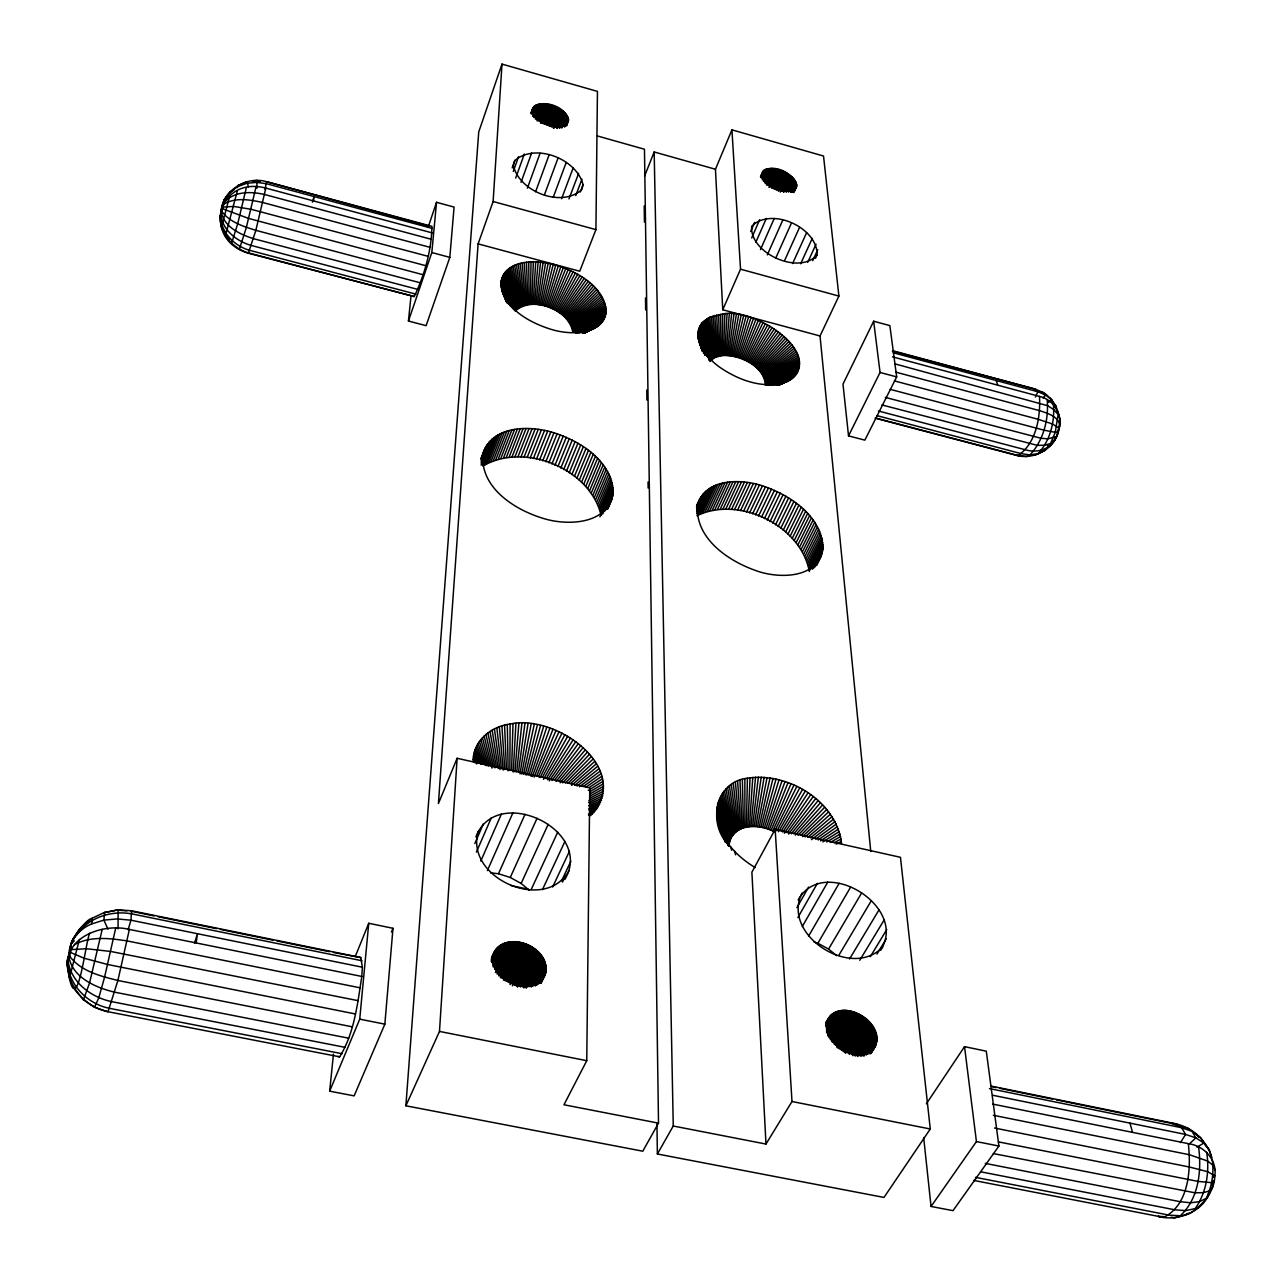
<?xml version="1.0" encoding="UTF-8"?>
<svg xmlns="http://www.w3.org/2000/svg" width="1282" height="1282" viewBox="0 0 1282 1282"><rect width="100%" height="100%" fill="white"/><g stroke="black" fill="none" stroke-linecap="round" stroke-linejoin="round"><path stroke-width="1.5" d="M221.129 211.338L220.905 213.02C221.738 191.162 245.856 175.474 266.608 181.724L431.922 226.337C431.537 250.262 424.566 274.973 414.23 296.559L248.323 253.195C201.707 239.446 217.507 175.346 265.839 188.085L432.242 232.907M509.851 770.466L510.108 724.042C555.587 713.401 634.526 769.28 590.393 815.689M504.05 273.515L515.268 311.125C532.799 295.068 569.144 309.379 572.846 332.391L606.21 311.35C604.014 286.142 577.445 271.816 555.731 265.118C537.559 259.717 505.749 258.355 500.958 282.152C502.111 308.081 529.803 322.888 551.837 329.57C570.025 335.051 602.764 335.852 606.21 311.35M597.428 135.972L644.461 149.241L658.515 1123.144L563.968 1104.764L586.755 1060.695L589.768 787.917L457.129 758.287L438.428 803.542L478.106 243.868L493.121 201.514L501.999 64.1L597.444 91.391L595.922 229.622L579.736 271.239L478.106 243.868M722.711 314.042L709.619 317.295L701.895 323.064L710.468 360.803L714.795 357.454L722.199 355.515L722.711 314.042C755.915 305.853 837.995 361.957 778.254 385.385M530.444 304.347L531.004 261.945M1213.621 1175.931L1213.605 1177.373L1214.823 1175.85C1217.291 1159.713 1203.91 1145.643 1188.318 1143.656L992.588 1104.058M799.503 366.444L765.466 385.241C764.04 365.386 740.018 354.761 722.199 355.515M876.904 1040.183C878.891 1015.761 833.428 995.826 826.634 1024.671C824.134 1049.413 870.59 1069.589 876.904 1040.183L868.363 1053.708M729.089 846.408C728.833 836.665 737.118 828.685 746.38 827.178L747.422 778.206C788.318 771.908 836.617 801.026 841.569 843.86M494.548 951.821C483.955 978.679 531.774 1001.05 545.026 975.057C553.936 945.796 499.964 926.213 491.631 958.183M473.17 761.572C472.497 741.317 491.246 726.221 510.108 724.042M511.582 770.21L512.992 723.625M1059.829 418.333L1059.044 429.566L1058.179 429.919L1059.397 427.355C1062.361 413.637 1053.163 399.503 1039.462 396.41L892.464 356.829M129.386 929.434C104.964 923.344 67.609 935.123 67.241 964.352C68.17 987.204 85.686 1007.299 108.041 1011.706L117.896 980.474L129.386 929.434L361.812 976.451C357.518 1003.662 354.441 1033.132 339.634 1056.833L337.743 1056.496M723.417 355.418L724.859 313.914M70.943 944.514C70.75 937.975 96.823 906.534 91.567 923.985C78.923 929.129 69.26 940.844 68.924 954.673L69.148 952.782M531.758 304.299L533.344 261.897M796.683 185.81C794.824 172.573 768.847 160.811 761.764 174.368C762.95 182.813 771.956 187.396 779.2 189.976C783.19 191.178 787.501 191.883 791.603 190.874C797.212 190.489 798.686 179.192 793.782 192.38M746.38 827.178L747.871 826.906L750.066 777.741M894.387 380.882L1038.276 419.326L1052.41 423.957L1059.108 428.06C1056.56 447.931 1033.949 461.071 1015.088 455.014L875.077 418.156M220.921 211.963L220.119 217.395C220.744 233.965 232.891 248.708 248.82 253.019L414.23 296.559M787.276 381.555C764.745 389.712 739.618 380.674 720.66 367.87C707.327 358.72 690.261 339.522 701.895 323.064M724.426 839.966C708.433 817.708 717.664 781.235 747.422 778.206M513.233 771.972L515.909 723.352M724.65 355.37L727.07 313.85M822.884 548.888C822.804 517.559 792.132 496.487 765.466 486.856C743.015 478.41 704.283 477.16 697.376 506.39C695.757 538.6 727.856 560.587 754.97 570.266C777.597 578.951 817.852 579.336 822.884 548.888L812.644 569.064M880.622 950.315C908.794 906.55 823.509 854.181 798.157 899.964M74.949 987.252L74.805 989.704L83.426 999.816L94.499 1007.283L107.255 1011.578L339.634 1056.833M361.812 976.451L362.357 967.221L360.787 957.526L131.613 910.781L118.104 909.835L103.986 912.672L118.104 909.835L118.088 928.809M533.12 304.315L535.716 261.929M568.631 120.284C561.58 134.273 534.097 123.553 532.318 109.595C540.475 95.445 574.961 109.291 566.564 125.908M658.515 1123.144L642.779 1151.204L405.881 1105.789L439.486 1031.417L457.129 758.287M73.443 938.584L81.535 927.03L92.176 918.233M613.052 493.826C613.341 461.985 581.115 441.393 553.952 432.803C529.979 425.031 490.413 425.159 482.801 455.158C480.718 487.977 514.531 509.547 542.238 518.088C566.372 526.021 607.347 525.011 613.052 493.826L606.322 509.515M68.347 956.388C65.27 963.551 69.997 970.49 69.228 977.605C77.817 1017.411 86.006 937.959 89.836 933.216M747.871 826.906L749.409 826.698L752.774 777.421M67.113 963.984L69.532 977.589L79.436 939.418M68.026 957.75C65.638 982.284 86.391 1003.886 109.643 1008.357L342.214 1053.74M405.881 1105.789L478.747 131.902L501.999 64.1M514.963 771.86L518.889 723.176M725.933 355.386L729.314 313.882M333.464 1054.092L329.666 1091.174L354.136 1095.87L384.856 1024.142L392.981 928.296L368.751 923.28L355.226 956.628M411.041 295.581L408.445 321.045L426.105 325.66L449.822 257.361L454.084 207.075L436.537 202.3L428.284 226.786M220.648 213.469C219.414 230.872 233.725 246.048 249.894 250.407L415.881 294.139M223.18 202.684C225.392 195.377 231.914 190.313 238.131 186.451L238.228 185.329L237.186 187.637M534.482 304.363L538.136 262.041M1059.653 423.493L1059.99 419.887L1057.73 410.977M749.409 826.698L750.98 826.569L755.531 777.196M329.666 1091.174L359.729 1019.158L368.751 923.28M408.445 321.045L431.826 252.554L436.537 202.3M67.722 959.465L67.097 964.385L67.337 962.077M230.504 191.707L226.706 196.29M516.726 771.812L521.918 723.144M727.231 355.435L731.621 313.994M220.504 220.744L221.465 227.074L229.702 196.082M535.876 304.459L540.603 262.233M1059.397 427.355L1059.797 423.781C1056.512 415.769 1047.17 413.189 1039.686 410.689L895.926 372.165M750.98 826.569L752.566 826.505L758.367 777.1M817.131 254.781C817.499 227.379 771.187 206.498 751.685 226.289C749.281 253.115 799.487 275.822 817.131 254.781L815.512 258.291M313.481 200.921L314.026 196.547L312.407 202.219M728.561 355.531L733.961 314.186M220.119 217.395L220.28 215.761M518.505 771.844L524.979 723.208M196.21 942.959L197.46 933.729L194.527 943.071M537.286 304.603L543.087 262.522M752.566 826.505L754.201 826.505L761.22 777.132M1211.009 1187.901C1206.538 1210.224 1179.103 1222.387 1158.143 1216.346L1163.736 1216.618M729.907 355.675L736.333 314.459M81.215 930.171C83.891 919.931 68.811 944.85 70.093 949.738L69.532 950.17M520.011 773.879L528.072 723.417M538.696 304.812L545.587 262.874M754.201 826.505L755.851 826.569L764.136 777.277M731.269 355.867L738.72 314.827M521.774 774.056L531.181 723.721M540.139 305.052L548.119 263.323M564.865 879.436C594.463 829.598 496.294 783.398 475.894 836.906M755.851 826.569L757.518 826.698L767.069 777.549M115.765 927.847L104.579 977.156L98.842 997.684L94.499 1007.283M265.839 188.085L255.839 230.343L248.323 253.195M256.096 186.563L246.384 227.379L239.269 249.525M102.223 929.338L89.58 982.877L83.426 999.816M246.352 187.605L237.715 223.741L231.433 243.66M732.647 356.108L741.14 315.26M237.346 190.81L225.36 236L225.488 234.782L229.141 239.045M523.537 774.28L534.306 724.154M541.581 305.34L550.651 263.836M757.518 826.698L759.2 826.906L770.049 777.918M71.648 947.847L68.154 961.676C71.712 983.134 91.663 997.508 111.919 1001.691L345.307 1047.394M223.837 203.341L220.76 215.392C223.244 230.824 237.154 241.497 251.496 245.519L417.996 289.46M478.25 831.457C464.437 878.026 545.379 913.649 569.096 870.51M734.025 356.396L743.592 315.773M221.129 212.059L221.754 207.572M537.446 724.715L525.316 774.584L527.094 774.953L540.587 725.372M543.023 305.661L553.199 264.445M759.2 826.906L760.899 827.178L773.03 778.43M1207.676 1197.019L1208.573 1193.526M583.07 184.72L581.788 189.64C561.34 208.261 519.05 191.595 513.329 165.378L514.819 160.506C535.604 142.671 576.692 158.872 583.07 184.72L580.281 192.044M1059.108 428.06L1056.448 436.601L1047.795 438.829L1040.92 438.252L885.301 397.388M735.419 356.733L746.044 316.382M264.989 189.319L266.608 181.724L428.877 226.097M544.465 306.045L555.731 265.118M760.899 827.178L762.598 827.531L776.027 779.039M736.813 357.101L748.496 317.055M128.136 929.754L130.94 920.204L131.613 910.781M222.683 204.126C224.574 198.101 228.869 192.989 234.253 189.704M528.873 775.386L543.712 726.157M545.908 306.462L558.279 265.855M762.598 827.531L764.296 827.932L779.039 779.777M738.208 357.534L750.948 317.792M546.837 727.054L530.652 775.898L532.399 776.459L549.93 728.064M547.334 306.927L560.795 266.688M764.296 827.932L766.011 828.412L782.052 780.626M1058.932 427.9L1059.445 426.425M739.602 357.982L753.399 318.609M531.101 112.8L532.927 107.768M531.213 112.864L533.472 106.951M531.197 113.922L533.825 106.582M512.175 167.91L514.819 160.506M531.581 113.569L534.193 106.23M531.998 113.233L534.61 105.893M532.447 112.928L535.075 105.589M532.943 112.64L535.555 105.3M532.719 114.467L536.084 105.028M229.847 192.829L230.343 191.419M532.607 116.117L536.661 104.787M513.281 171.435L518.569 156.66M533.2 115.893L537.254 104.579M533.825 115.701L537.879 104.387M533.809 117.431L538.536 104.227M534.498 117.287L539.225 104.098M535.203 117.175L539.93 103.986M535.267 118.97L540.667 103.906M536.02 118.922L541.437 103.858M515.701 178.038L524.306 154.08M536.805 118.889L542.206 103.826M536.934 120.764L543.007 103.826M537.751 120.796L543.824 103.858M538.584 120.845L544.674 103.906M539.418 120.925L545.523 103.986M540.283 121.021L546.372 104.098M540.459 123.04L547.238 104.227M541.341 123.2L548.119 104.387M542.222 123.376L549 104.579M521.021 182.364L531.645 152.927M543.103 123.585L549.898 104.787M543.985 123.825L550.779 105.028M544.866 124.082L551.661 105.284M545.747 124.37L552.542 105.573M546.613 124.674L553.423 105.877M547.494 124.995L554.305 106.214M548.343 125.348L555.17 106.566M549.193 125.716L556.019 106.935M527.399 188.166L540.075 153.279M550.026 126.101L556.853 107.335M550.843 126.517L557.67 107.736M551.645 126.95L558.487 108.169M553.103 125.508L559.273 108.617M553.183 127.847L560.026 109.082M553.92 128.328L560.779 109.547M555.33 126.934L561.5 110.044M556.003 127.431L562.189 110.54M556.676 127.96L562.846 111.053M557.301 128.472L563.487 111.582M558.583 127.126L564.08 112.111M535.604 191.755L549.033 155.09M559.16 127.671L564.657 112.656M548.76 307.424L563.311 267.585M766.011 828.412L767.71 828.941L785.049 781.571M559.689 128.216L565.202 113.201M560.875 126.886L565.699 113.745M561.34 127.447L566.163 114.306M561.772 128.008L566.596 114.867M562.846 126.694L566.981 115.428M563.888 125.364L567.333 115.989M564.192 125.924L567.654 116.534M564.465 126.485L567.91 117.095M564.689 127.03L568.15 117.64M565.57 125.7L568.327 118.184M566.404 124.354L568.471 118.713M566.548 125.396L568.567 119.242M544.417 194.864L557.942 158.263M553.247 197.3L566.179 162.558M561.58 198.774L573.246 167.702M71.568 942.863L73.475 938.2L72.625 940.379M568.968 198.95L578.631 173.358M575.746 195.617L581.98 179.16M481.119 458.219L484.564 449.165M481.199 458.443L485.461 447.29M481.087 459.709L486.503 445.495M481.167 460.831L487.689 443.764M481.054 462.978L489.035 442.098M481.103 465.174L490.509 440.527M482.625 463.876L492.112 439.053M740.98 358.495L755.851 319.506M493.842 437.643L483.01 466.023C524.354 441.841 589.752 468.299 601.082 515.22L613.004 487.352M484.868 464.693L495.717 436.345M486.84 463.459L497.704 435.127M488.939 462.337L499.804 434.005M491.15 461.296L502.015 432.995M493.458 460.366L504.339 432.066M495.862 459.533L506.775 431.249M70.51 945.844L72.401 940.956M498.377 458.796L509.291 430.544M500.958 458.187L511.887 429.935M503.634 457.674L514.579 429.438M506.374 457.257L517.351 429.053M509.194 456.969L520.172 428.781M512.079 456.777L523.072 428.605M515.011 456.696L526.021 428.541M517.992 456.729L529.033 428.589M521.005 456.857L532.062 428.749M524.066 457.113L535.139 429.005M534.145 777.084L553.007 729.17M550.17 307.968L565.795 268.547M527.142 457.466L538.248 429.374M530.251 457.93L541.373 429.855M644.558 176.147L654.173 151.965L715.452 169.256L722.744 309.763L820.031 335.98L870.766 851.472M533.36 458.491L544.513 430.432M536.485 459.164L547.67 431.121M767.71 828.941L769.392 829.55L788.029 782.645M539.594 459.934L550.811 431.922M542.719 460.815L553.952 432.803M545.812 461.792L557.077 433.797M548.888 462.85L560.17 434.87M551.933 464.02L563.247 436.056M554.946 465.27L566.275 437.322M557.91 466.616L569.272 438.684M560.827 468.042L572.221 440.111M563.679 469.565L575.105 441.633M566.484 471.151L577.926 443.235M569.208 472.818L580.682 444.918M571.868 474.548L583.358 446.665M742.358 359.04L758.271 320.468M224.013 200.521L224.654 198.966M574.432 476.359L585.97 448.476M576.916 478.218L588.47 450.351M391.443 931.982L392.981 928.296M579.304 480.157L590.89 452.29M581.595 482.128L593.213 454.277M583.791 484.163L595.425 456.312M715.452 169.256L731.926 129.851L823.525 156.035L838.893 296.078L820.031 335.98M585.874 486.247L597.54 458.395M587.829 488.362L599.527 460.526M589.688 490.525L601.386 462.674M591.403 492.721L603.149 464.869M593.005 494.932L604.767 467.081M594.463 497.16L606.242 469.324M595.793 499.419L607.604 471.584M596.995 501.679L608.806 473.843M598.037 503.954L609.879 476.119M598.95 506.23L610.809 478.378M599.704 508.489L611.578 480.654M536.645 775.947L556.051 730.387M551.564 308.561L568.247 269.573M600.313 510.749L612.203 482.897M600.777 512.992L612.684 485.141M599.912 516.838L601.418 513.329M602.732 513.938L613.181 489.548M604.976 510.877L613.181 491.711M607.508 508.105L612.748 495.91M607.428 509.002L612.283 497.945M607.748 508.954L611.674 499.932M769.392 829.55L771.075 830.207L790.994 783.815M760.498 176.756L762.838 171.307M760.803 176.387L763.511 170.602M760.771 177.541L763.912 170.298M761.204 177.253L764.328 169.993M761.652 176.98L764.793 169.721M762.165 176.724L765.29 169.48M761.909 178.326L765.835 169.256M762.47 178.118L766.396 169.064M762.277 179.768L766.989 168.887M474.837 843.556L483.458 823.621M762.902 179.624L767.614 168.743M763.543 179.496L768.255 168.631M763.447 181.227L768.944 168.551M764.136 181.163L769.633 168.487M764.857 181.115L770.37 168.455M764.825 182.925L771.107 168.439M765.578 182.941L771.876 168.455M766.364 182.989L772.661 168.503M766.364 184.864L773.447 168.583M476.407 852.081L491.359 817.708M767.181 184.961L774.264 168.679M767.998 185.089L775.097 168.807M768.831 185.233L775.931 168.968M768.88 187.22L776.764 169.144M750.691 231.513L754.697 222.331M769.729 187.428L777.613 169.352M771.363 185.858L778.462 169.577M771.411 187.909L779.312 169.833M772.261 188.182L780.161 170.121M773.11 188.486L781.01 170.426M751.685 237.939L759.697 219.639M773.959 188.807L781.86 170.746M774.793 189.159L782.693 171.099M480.814 861.023L501.39 814.07M722.744 309.763L740.531 269.188L731.926 129.851M775.61 189.528L783.526 171.468M776.427 189.912L784.36 171.852M777.229 190.313L785.161 172.269M778.03 190.746L785.962 172.685M755.899 242.122L766.348 218.357M778.799 191.178L786.731 173.134M780.353 189.832L787.501 173.583M780.289 192.108L788.238 174.064M781.796 190.794L788.959 174.544M782.501 191.29L789.648 175.057M783.158 191.803L790.321 175.57M783.799 192.332L790.962 176.083M785.209 191.05L791.587 176.628M785.802 191.595L792.18 177.156M760.482 249.605L774.184 218.581M786.347 192.14L792.725 177.701M787.677 190.89L793.254 178.262M487.352 870.622L512.864 812.932M788.158 191.451L793.75 178.823M788.622 192.012L794.215 179.368M789.84 190.762L794.632 179.929M790.209 191.322L795.016 180.49M790.561 191.883L795.369 181.05M790.866 192.444L795.673 181.611M791.939 191.194L795.946 182.156M792.164 191.739L796.17 182.701M792.356 192.284L796.362 183.246M793.302 191.002L796.507 183.775M793.398 191.531L796.619 184.304M793.494 192.54L796.683 184.816M794.584 191.226L796.523 186.739M767.309 254.894L782.693 220.296M743.72 359.617L760.675 321.494M490.525 872.85L498.474 873.731L525.011 814.358M775.834 257.922L791.315 223.356M784.712 260.294L799.455 227.587M498.474 873.731L510.268 877.481L537.062 818.253M792.597 263.563L806.602 232.699M800.673 263.772L812.259 238.356M529.081 890.141L521.149 883.458L548.183 824.326M807.74 262.329L816.057 244.173M699.844 498.762L696.655 505.717L700.837 497.031M538.392 776.716L559.048 731.718M696.463 507.352L701.959 495.365M696.943 507.48L703.225 493.794M696.767 509.403L704.619 492.288M696.735 511.406L706.158 490.894M491.262 959.144L495.573 950.026M492.032 958.215L496.182 949.193M491.359 960.378L496.839 948.376M812.724 260.679L817.724 249.766M696.815 513.489L707.808 489.58M491.23 961.436L497.56 947.606M491.695 961.324L498.329 946.885M491.679 962.429L499.147 946.196M709.587 488.362L697.023 515.685C739.089 495.461 800.801 525.267 809.343 571.564M492.544 961.788L500.012 945.555M552.927 309.17L570.666 270.662M698.914 514.547L711.478 487.224M492.625 962.99L500.925 944.946M492.737 964.24L501.887 944.401M700.917 513.505L713.497 486.198M492.897 965.522L502.881 943.889M493.105 966.868L503.922 943.424M703.017 512.56L715.612 485.285M494.179 966.452L504.996 943.023M494.435 967.894L506.102 942.655M705.228 511.726L717.824 484.452M531.229 889.468L557.702 832.21M771.075 830.207L772.742 830.928L793.927 785.097M222.315 205.28L223.469 202.812L222.026 206.386M494.74 969.384L507.239 942.35M707.536 510.989L720.147 483.731M495.91 969.128L508.409 942.094M495.413 972.509L509.611 941.885M709.94 510.364L722.551 483.122M496.631 972.365L510.829 941.741M497.015 974.048L512.063 941.645M712.423 509.835L725.051 482.625M498.265 973.999L513.329 941.597M714.987 509.419L727.631 482.224M498.682 975.81L514.595 941.597M499.948 975.858L515.877 941.661M717.616 509.114L730.275 481.936M500.381 977.765L517.159 941.773M542.446 889.644L564.945 841.393M720.324 508.922L733 481.744M501.663 977.926L518.457 941.949M502.945 978.134L519.755 942.174M723.08 508.826L735.772 481.679M503.393 980.201L521.053 942.446M504.659 980.522L522.351 942.767M725.9 508.858L738.608 481.712M505.925 980.874L523.633 943.135M728.753 508.986L741.493 481.872M507.191 981.291L524.915 943.552M552.67 886.984L569.448 851.28M508.441 981.756L526.181 944.033M731.653 509.226L744.409 482.112M509.659 982.268L527.431 944.546M510.028 984.624L528.649 945.122M734.602 509.579L747.374 482.481M512.063 983.438L529.867 945.731M561.596 880.83L570.875 861.2M512.383 985.874L531.036 946.388M890.157 389.327L1043.852 430.143L1055.246 432.355L1058.451 431.826L1057.65 431.217L1057.666 433.973L1054.669 440.271L1045.07 450.383L1034.862 455.206L1032.17 454.773M737.567 510.028L750.355 482.945M562.494 882.112L564.192 878.539M514.37 984.768L532.206 947.077M515.476 985.489L533.328 947.815M740.547 510.589L753.367 483.522M516.55 986.259L534.418 948.584M517.591 987.06L535.475 949.401M743.544 511.246L756.396 484.211M519.45 986.114L536.501 950.25M520.412 986.98L537.478 951.132M746.557 512.015L759.425 484.981M522.191 986.098L538.408 952.029M745.066 360.242L763.046 322.583M523.056 987.028L539.305 952.975M749.553 512.88L762.453 485.862M523.889 987.989L540.155 953.936M525.54 987.188L540.94 954.93M752.566 513.858L765.466 486.856M526.261 988.198L541.693 955.939M1035.359 397.003L1037.875 391.747L1035.423 389.183L893.153 350.803M528.665 985.634L542.382 956.981M529.29 986.675L543.023 958.023M755.547 514.915L768.479 487.929M530.716 985.954L543.616 959.08M531.245 987.028L544.129 960.17M532.559 986.307L544.61 961.244M758.511 516.069L771.476 489.099M533.825 985.618L545.01 962.349M535.027 984.913L545.363 963.439M535.299 986.018L545.651 964.545M761.444 517.319L774.44 490.349M536.389 985.329L545.876 965.634M537.398 984.624L546.036 966.724M538.36 983.919L546.132 967.814M539.257 983.214L546.164 968.904M540.075 982.493L546.132 969.961M540.844 981.756L546.036 971.019M764.36 518.665L777.373 491.711M540.651 983.086L545.876 972.06M541.036 983.022L545.651 973.086M541.02 983.182L545.026 975.057M767.213 520.091L780.257 493.137M770.033 521.598L783.11 494.66M772.806 523.168L785.898 496.246M873.651 321.221L842.995 384.135L848.524 435.88L864.853 440.143L896.679 376.908L889.852 325.628L873.651 321.221L880.061 372.469L848.524 435.88M775.514 524.835L788.638 497.929M778.142 526.565L791.298 499.66M780.722 528.36L793.895 501.47M802.051 893.089C780.818 934.722 851.745 980.361 882.689 946.933M540.107 777.549L561.997 733.128M783.206 530.235L796.41 503.345M785.61 532.158L798.846 505.268M554.289 309.827L573.054 271.816M787.933 534.129L801.186 507.255M790.161 536.164L803.445 509.291M792.276 538.248L805.593 511.374M794.295 540.363L807.628 513.489M796.827 786.459L774.392 831.714L772.742 830.928M796.202 542.51L809.567 515.652M797.997 544.706L811.394 517.848M799.68 546.917L813.092 520.059M801.234 549.145L814.679 522.303M802.66 551.404L816.121 524.546M803.958 553.664L817.451 526.806M805.128 555.939L818.637 529.081M806.154 558.215L819.679 531.357M807.051 560.474L820.592 533.616M807.804 562.734L821.361 535.876M808.413 564.977L821.986 538.12M808.862 567.205L822.467 540.331M809.182 569.4L822.788 542.526M810.208 569.881L822.98 544.69M811.923 568.663L823.012 546.805M814.07 567.75L822.611 550.94M814.855 566.836L816.57 563.471M815.352 566.372L822.195 552.911M816.458 565.298L821.618 554.85M816.618 565.25L820.897 556.708M746.38 360.899L765.386 323.753M1056.753 435.864C1052.522 448.7 1037.795 453.636 1025.536 449.822L878.474 411.009M69.837 948.456L70.927 946.404M555.603 310.516L575.394 273.034M542.719 776.684L564.881 734.65M776.924 830.832L799.696 787.933M775.161 829.31L751.893 872.177L765.979 1144.057L673.258 1126.013L657.378 1153.992L883.987 1197.436L930.283 1128.993L900.461 857.305L775.161 829.31L791.988 1101.51L765.979 1144.057M747.694 361.588L767.678 324.955M556.901 311.254L577.685 274.3M543.456 779.376L567.718 736.269M778.559 831.746L802.5 789.504M796.923 907.656L808.589 887.096M797.869 917.575L817.371 883.346M802.292 926.501L827.787 882.08M808.541 936.213L839.117 883.362M748.976 362.309L769.937 326.237M1053.74 440.095L1050.775 445.175L1042.506 451.633M814.102 942.046L817.868 943.248L850.639 887.096M836.633 955.651L828.573 949.081L861.584 893.041M838.989 955.058L871.263 900.797M558.167 312.007L579.913 275.63M546.084 778.687L570.474 737.967M849.549 958.984L879.003 909.883M781.171 831.057L805.272 791.17M859.773 960.282L884.308 919.675M825.977 1022.411L829.069 1017.299M826.121 1022.603L830.255 1015.793M825.752 1023.613L830.912 1015.088M826.457 1022.956L831.633 1014.431M826.201 1024.046L832.387 1013.822M825.961 1025.183L833.204 1013.261M825.784 1026.369L834.053 1012.732M826.682 1025.904L834.951 1012.267M826.569 1027.186L835.88 1011.835M826.505 1028.501L836.858 1011.466M870.35 956.612L886.775 929.562M826.473 1029.879L837.867 1011.145M826.473 1031.305L838.909 1010.873M826.505 1032.795L839.966 1010.649M827.595 1032.619L841.072 1010.488M827.675 1034.205L842.194 1010.36M876.968 954.08L886.247 938.857M827.771 1035.84L843.332 1010.296M828.925 1035.824L844.501 1010.296M829.069 1037.555L845.687 1010.328M830.255 1037.651L846.889 1010.424M830.416 1039.494L848.091 1010.585M831.617 1039.686L849.309 1010.777M831.778 1041.641L850.527 1011.033M832.996 1041.929L851.761 1011.338M834.197 1042.282L852.979 1011.69M834.374 1044.381L854.197 1012.091M835.576 1044.83L855.414 1012.54M836.761 1045.311L856.616 1013.052M836.89 1047.554L857.818 1013.597M838.059 1048.131L859.004 1014.19M750.226 363.062L772.149 327.567M839.213 1048.756L860.158 1014.815M840.335 1049.429L861.312 1015.488M841.441 1050.15L862.433 1016.209M842.514 1050.887L863.523 1016.963M843.572 1051.673L864.597 1017.764M844.598 1052.506L865.638 1018.597M845.575 1053.355L866.632 1019.446M847.594 1052.554L867.61 1020.344M848.508 1053.467L868.539 1021.273M849.389 1054.413L869.436 1022.219M851.28 1053.692L870.286 1023.196M852.065 1054.669L871.103 1024.19M852.818 1055.695L871.856 1025.199M854.581 1055.022L872.577 1026.241M855.222 1056.08L873.234 1027.299M856.889 1055.439L873.843 1028.356M857.434 1056.512L874.404 1029.43M859.004 1055.903L874.917 1030.52M860.494 1055.294L875.366 1031.593M860.895 1056.384L875.766 1032.683M862.289 1055.775L876.103 1033.773M1180.466 1142.599L1185.578 1134.426L1181.635 1127.711L1176.748 1123.929L991.258 1086.11M863.619 1055.166L876.391 1034.862M863.828 1056.24L876.616 1035.952M866.119 1053.932L876.776 1037.026M866.215 1055.006L876.872 1038.083M867.321 1054.365L876.92 1039.141M869.356 1053.035L876.824 1041.192M870.27 1052.346L876.68 1042.202M870.077 1053.323L876.487 1043.179M869.965 1053.948L872.097 1050.567M870.879 1052.586L876.215 1044.125M870.558 1053.5L875.91 1045.054M871.263 1052.698L875.526 1045.936M871.391 1052.698L874.596 1047.634M559.401 312.792L582.076 277.008M547.686 779.76L573.166 739.746M782.789 832.114L807.964 792.917M751.444 363.848L774.312 328.929M926.373 1103.802L964.529 1046.657L986.291 1051.176L998.918 1146.044L953.007 1210.657L931.053 1206.458L923.665 1137.551M560.587 313.593L584.191 278.434M549.257 780.882L575.778 741.621M784.36 833.22L810.609 794.744M752.63 364.665L776.395 330.355M223.18 204.912L223.613 204.303C235.279 196.979 250.102 199.768 262.778 202.524L429.935 247.314M931.053 1206.458L976.435 1141.589L964.529 1046.657M561.724 314.443L586.227 279.909M551.917 780.45L578.31 743.56M787.036 832.803L813.157 796.651M753.768 365.498L778.43 331.83M562.83 315.292L588.182 281.415M554.593 780.145L580.746 745.579M788.558 834.021L815.64 798.638M76.151 935.475C88.009 917.736 111.133 910.092 131.709 913.858L362.005 960.763M754.874 366.364L780.401 333.336M563.888 316.173L590.057 282.953M556.067 781.475L583.086 747.662M791.25 833.797L818.044 800.689M755.947 367.245L782.276 334.89M564.897 317.087L591.851 284.54M558.744 781.331L585.313 749.826M1043.131 397.917L1045.631 395L1043.244 392.516L1035.423 389.183L892.4 351.156M793.959 833.669L820.352 802.804M756.957 368.142L784.103 336.477M565.859 318L593.55 286.158M560.122 782.789L587.444 752.037M223.965 201.018L227.795 196.755M757.934 369.072L785.818 338.079M795.401 835.095L822.563 804.984M566.772 318.946L595.168 287.793M562.75 782.837L589.464 754.297M758.864 370.001L787.468 339.73M798.093 835.159L824.679 807.227M567.622 319.891L596.675 289.444M565.362 782.998L591.355 756.604M1054.733 438.396L1055.743 437.386M759.729 370.963L789.023 341.397M568.407 320.853L598.085 291.126M801.17 834.951L826.698 809.519M71.712 943.424L74.26 940.924M567.974 783.27L593.133 758.976M760.547 371.924L790.481 343.079M569.144 321.814L599.399 292.825M802.468 836.569L828.589 811.843M1188.799 1144.425L1195.866 1137.871L1203.91 1143.031L1209.343 1149.89L1211.762 1157.87C1206.843 1139.698 1190.241 1124.971 1171.283 1123.32L1056.544 1099.924M761.316 372.886L791.843 344.778M570.538 783.639L594.768 761.364M569.817 322.792L600.601 294.54M805.16 836.874L830.383 814.214M570.41 323.769L601.691 296.254M762.021 373.863L793.109 346.477M225.888 200.665C236.08 191.098 251.753 191.531 264.557 194.495L431.393 239.317M571.612 785.385L596.29 763.8M252.57 181.323L256.897 180.409L256.977 188.182M807.836 837.29L832.05 816.634M570.955 324.747L602.668 297.969M762.662 374.841L794.263 348.191M574.657 785.433L597.668 766.251M571.435 325.74L603.534 299.684M810.48 837.819L833.588 819.07M763.239 375.834L795.321 349.922M577.124 786.042L598.918 768.735M80.478 929.017L84.82 925.62M571.852 326.718L604.287 301.398M763.768 376.812L796.266 351.637M811.522 839.646L835.015 821.538M579.528 786.747L600.024 771.235M572.189 327.679L604.912 303.097M764.216 377.789L797.083 353.351M815.64 839.149L836.297 824.022M1048.58 402.26L1051.801 399.92L1056.096 406.298L1058.179 413.637C1055.294 405.465 1051.112 397.196 1043.244 392.516L1040.199 392.228M572.461 328.657L605.425 304.796M583.438 786.395L600.97 773.735M764.617 378.767L797.805 355.066M572.669 329.602L605.793 306.462M818.14 839.966L837.45 826.521M764.937 379.728L798.414 356.765M585.698 787.324L601.787 776.251M572.798 330.548L606.066 308.129M820.56 840.88L838.46 829.021M765.194 380.69L798.894 358.431M589.48 787.276L602.444 778.767M572.862 331.477L606.194 309.747M222.347 207.075L233.773 206.45L251.016 209.27L427.948 256.288M765.386 381.635L799.247 360.098M822.9 841.873L839.341 831.521M1185.177 1215.128L1188.27 1213.189M588.278 790.449L602.957 781.267M765.514 382.565L799.503 361.732M574.432 332.262L606.082 312.92M589.672 791.907L603.325 783.767M826.81 841.953L840.079 834.021M575.938 332.182L605.841 314.459M1197.035 1147.102L1203.91 1143.031L1200.705 1137.663L1187.26 1127.711M765.562 383.478L799.615 363.335M575.698 333.096L605.473 315.949M765.546 384.376L799.631 364.905M74.372 944.738C90.285 935.812 109.819 938.296 127.126 940.924L360.402 987.877M589.832 794.023L603.518 786.235M830.239 842.45L840.672 836.505M577.285 332.919L604.976 317.407M70.831 949.658L86.471 948.744L110.797 951.468L358.207 1000.681M578.599 332.871L604.367 318.801M589.864 796.122L603.582 788.686M834.133 842.755L841.12 838.989M767.021 385.193L799.263 367.934M579.817 332.855L603.63 320.147M581.451 332.583L602.764 321.445M768.479 385.177L798.894 369.392M589.768 798.189L603.469 791.09M582.509 332.567L601.787 322.695M836.152 844.133L841.425 841.441M583.422 332.567L600.681 323.865M770.113 385.049L798.414 370.802M582.461 333.096L586.002 331.317M584.191 332.567L599.463 324.987M584.592 332.487L588.021 330.804M588.951 800.513L603.213 793.478M584.031 332.967L598.149 326.045M771.476 385.049L797.821 372.149M584.656 332.791L589.944 330.211M596.707 327.022L584.608 332.903L595.168 327.936M772.742 385.081L797.083 373.463M91.679 918.457L104.659 912.367L103.89 920.107L107.992 929.194M588.598 802.5L602.796 795.818M773.879 385.129L796.25 374.697M775.562 384.888L795.289 375.882M589.864 803.654L602.22 798.109M776.539 384.921L794.231 377.004M776.539 385.305L793.045 378.062M777.261 385.337L791.763 379.039M778.382 384.888L781.924 383.366M783.799 382.837L778.318 385.177L788.863 380.786M777.934 385.289L790.369 379.953M588.678 805.849L601.498 800.353M589.72 806.971L600.617 802.532M237.907 185.634L247.218 181.643L248.371 187.028M588.823 808.846L599.591 804.647M1195.834 1208.782L1198.606 1207.724M589.127 810.144L598.422 806.682M238.131 186.451L247.105 183.246L256.801 182.364L266.528 183.743L432.419 228.468M589.768 811.25L597.091 808.654M589.944 812.467L595.633 810.545M588.454 814.166L594.015 812.355M91.567 923.985L103.89 920.107L117.319 918.922L130.94 920.204L362.357 967.221M588.63 815.192L592.284 814.07M360.787 957.526L333.464 952.494M117.303 910.188L126.886 910.877M1181.94 1127.102L1185.481 1127.503M1015.088 455.014L1026.562 456.536L1030.023 454.854L1038.003 453.684C1050.102 440.928 1054.894 421.842 1053.419 404.599M256.4 180.842L260.262 181.371M1047.378 445.815L1048.964 446.056M1171.107 1217.227L1174.649 1217.9L1190.225 1213.221C1202.901 1204.631 1214.423 1192.244 1214.823 1175.85L1207.628 1171.668L1189.408 1167.021L994.576 1128.032M980.554 1171.764L1175.033 1209.839L1185.754 1210.625L1195.177 1208.606C1206.554 1192.484 1209.647 1171.492 1206.699 1152.262M975.458 1177.341L1169.344 1215.176L1180.241 1215.769C1198.798 1198.83 1201.827 1170.466 1198.542 1146.781M973.631 1180.402L1163.591 1217.387C1189.247 1204.952 1191.202 1168.783 1188.318 1143.656M352.133 1026.786L117.896 980.474C100.573 976.131 80.798 971.323 69.645 956.196L69.148 953.776M993.326 1153.56L1194.952 1192.805L1203.445 1192.661L1209.391 1190.978L1212.435 1187.869L1212.371 1183.574M348.688 1038.196L114.739 992.188C95.701 987.733 71.071 977.092 68.699 955.138M985.297 1163.383L1180.209 1201.715L1190.786 1202.788L1199.696 1201.587L1206.346 1198.237C1212.067 1186.171 1214.23 1172.357 1212.147 1159.136M355.386 1013.966L107.736 964.513L84.211 958.263L69.773 952.141M998.438 1141.877L1197.997 1181.379L1211.602 1182.661L1213.99 1182.02L1213.173 1180.562M439.486 1031.417L586.755 1060.695M791.988 1101.51L930.283 1128.993M359.729 1019.158L384.856 1024.142M976.435 1141.589L998.918 1146.044M993.326 1115.276L1189.632 1154.778L1207.788 1161.107L1212.916 1165.29L1214.903 1169.777M992.605 1095.229L1185.578 1134.426L1195.866 1137.871L1192.02 1131.365L1181.635 1127.711L989.464 1088.578M130.716 911.149L154.112 915.925M158.006 916.71L216.498 928.633M220.392 929.434L273.034 940.171M276.928 940.956L329.57 951.693M992.364 1086.832L996.258 1087.633M1000.136 1088.418L1052.65 1099.123M510.653 885.477L528.248 889.227M420.432 282.841L253.532 238.676C240.103 234.51 222.876 226.449 221.193 210.777M881.968 404.952L1037.458 445.383L1044.686 445.223L1050.551 443.476L1055.246 432.355L1058.099 414.567L1053.948 409.743L1047.795 405.737L894.66 363.8M876.984 415.64L1021.706 453.764L1030.023 454.854C1043.58 440.431 1048.948 418.926 1047.186 399.503M875.766 418.06L1018.148 455.527C1036.16 443.219 1040.712 417.019 1039.462 396.41M425.592 265.646L248.724 218.453L221.85 208.501M423.028 274.717L255.839 230.343C243.58 226.433 229.734 222.331 221.834 211.45L221.482 209.687M431.826 252.554L449.822 257.361M880.061 372.469L896.679 376.908M893.185 352.726L1037.875 391.747L1045.631 395L1051.801 399.92L1049.814 397.869M493.121 201.514L595.922 229.622M740.531 269.188L838.893 296.078M1171.283 1123.32L1180.161 1126.477M1033.885 389.568L1038.628 391.555M817.868 943.248L828.573 949.081M510.268 877.481L521.149 883.458M755.322 867.61C740.147 858.636 726.718 845.591 720.003 829.053M1204.743 1144.329L1209.343 1149.89M1054.701 404.856L1056.096 406.298M1196.41 1134.362L1198.798 1137.374M221.514 226.545L224.687 233.132M473.234 759.12L474.837 762.662M473.475 756.701L476.632 764.008M473.859 754.345L477.593 763.271M721.093 831.617L723.913 838.588M502.432 292.168L506.182 301.414M719.074 826.505L725.5 842.466M501.871 290.437L506.775 302.68M722.327 834.165L724.474 839.534M718.289 823.957L725.644 842.386M501.438 288.722L506.55 301.542M474.42 752.021L478.811 763.03M717.648 821.409L725.436 841.216M501.134 287.04L507.4 302.953M723.689 836.713L725.868 842.226M505.941 299.155L507.335 302.712M717.151 818.894L725.804 841.264M500.942 285.389L507.96 303.465M475.109 749.778L480.59 764.12M716.814 816.41L727.15 843.716M500.893 283.755L508.617 304.074M500.958 282.152L508.922 303.594M726.846 841.729L728.176 845.351M716.638 813.958L728.464 846.008M475.975 747.582L481.984 764.12M501.166 280.598L510.38 306.094M716.606 811.538L728.432 844.566M501.502 279.091L511.246 306.911M716.718 809.166L729.154 845.062M476.968 745.451L483.442 764.232M501.951 277.617L512.175 307.824M716.991 806.827L729.298 843.732M698.818 340.788L701.927 350.21M698.402 339.089L702.376 351.396M700.789 345.964L702.616 351.54M730.516 846.633L731.685 850.19M698.113 337.422L702.328 350.451M502.528 276.191L513.233 309.026M478.122 743.4L485.285 765.418M701.687 347.71L702.857 351.332M697.937 335.804L702.808 351.012M717.407 804.567L729.522 842.434M996.21 380.514L997.684 385.161M697.889 334.201L703.882 353.239M503.233 274.829L514.226 310.036M697.969 332.631L704.844 355.082M717.984 802.356L729.843 841.168M479.42 741.429L486.856 765.755M703.834 351.22L704.94 354.89M698.177 331.125L704.988 353.992M718.689 800.208L730.227 839.95M698.498 329.65L705.388 353.56M480.846 739.538L488.474 766.219M504.996 272.249L515.797 310.404M698.946 328.224L706.735 356.284M1129.987 1123.144L1132.503 1132.375M719.555 798.141L730.708 838.765M699.507 326.846L707.616 357.277M506.053 271.063L516.374 309.715M482.417 737.727L489.82 765.61M734.682 851.36L735.596 854.854M720.564 796.138L731.269 837.611M700.18 325.532L709.01 360.29M507.223 269.925L517.031 309.058M484.131 736.028L491.968 768.126M700.982 324.266L709.956 361.508M721.702 794.215L731.91 836.505M508.505 268.867L517.752 308.449M722.984 792.388L732.615 835.447M485.958 734.394L493.233 766.989M509.883 267.858L518.521 307.856M702.921 321.942L711.045 360.146M724.394 790.641L733.4 834.454M487.913 732.871L494.964 767.87M511.374 266.944L519.37 307.327M704.058 320.869L711.67 359.537M725.933 788.975L734.265 833.492M705.292 319.875L712.375 358.96M512.96 266.095L520.252 306.831M489.98 731.461L496.358 766.892M67.898 967.75L69.34 975.906M727.599 787.42L735.211 832.595M706.638 318.946L713.129 358.415M514.643 265.31L521.213 306.366M492.16 730.147L498.201 768.383M729.378 785.962L736.205 831.746M708.081 318.08L713.93 357.918M516.422 264.605L522.207 305.949M494.451 728.929L499.948 769.504M731.285 784.616L737.278 830.96M709.619 317.295L714.795 357.454M518.281 263.98L523.248 305.581M496.839 727.823L501.47 768.783M711.238 316.59L715.725 357.037M733.304 783.366L738.416 830.223M520.236 263.451L524.354 305.26M712.968 315.965L716.686 356.668M499.323 726.846L503.217 770.113M735.419 782.212L739.602 829.566M522.255 262.986L525.492 304.988M714.763 315.42L717.696 356.348M737.631 781.187L740.852 828.957M501.903 725.965L504.804 769.553M524.338 262.602L526.678 304.747M716.638 314.955L718.769 356.059M739.954 780.273L742.166 828.412M504.563 725.211L506.438 769.056M526.501 262.297L527.896 304.571M718.593 314.571L719.875 355.835M742.358 779.456L743.528 827.932M654.173 151.965L673.258 1126.013M507.303 724.554L508.169 770.803M644.205 206.017L644.429 222.01M645.487 298.017L645.647 310.004M646.769 390L646.897 400.016M648.035 482L648.131 488.009M656.961 1123.994L657.378 1153.992M720.628 314.266L721.013 355.643M528.729 262.089L529.162 304.427M744.858 778.767L744.922 827.531"/></g></svg>
